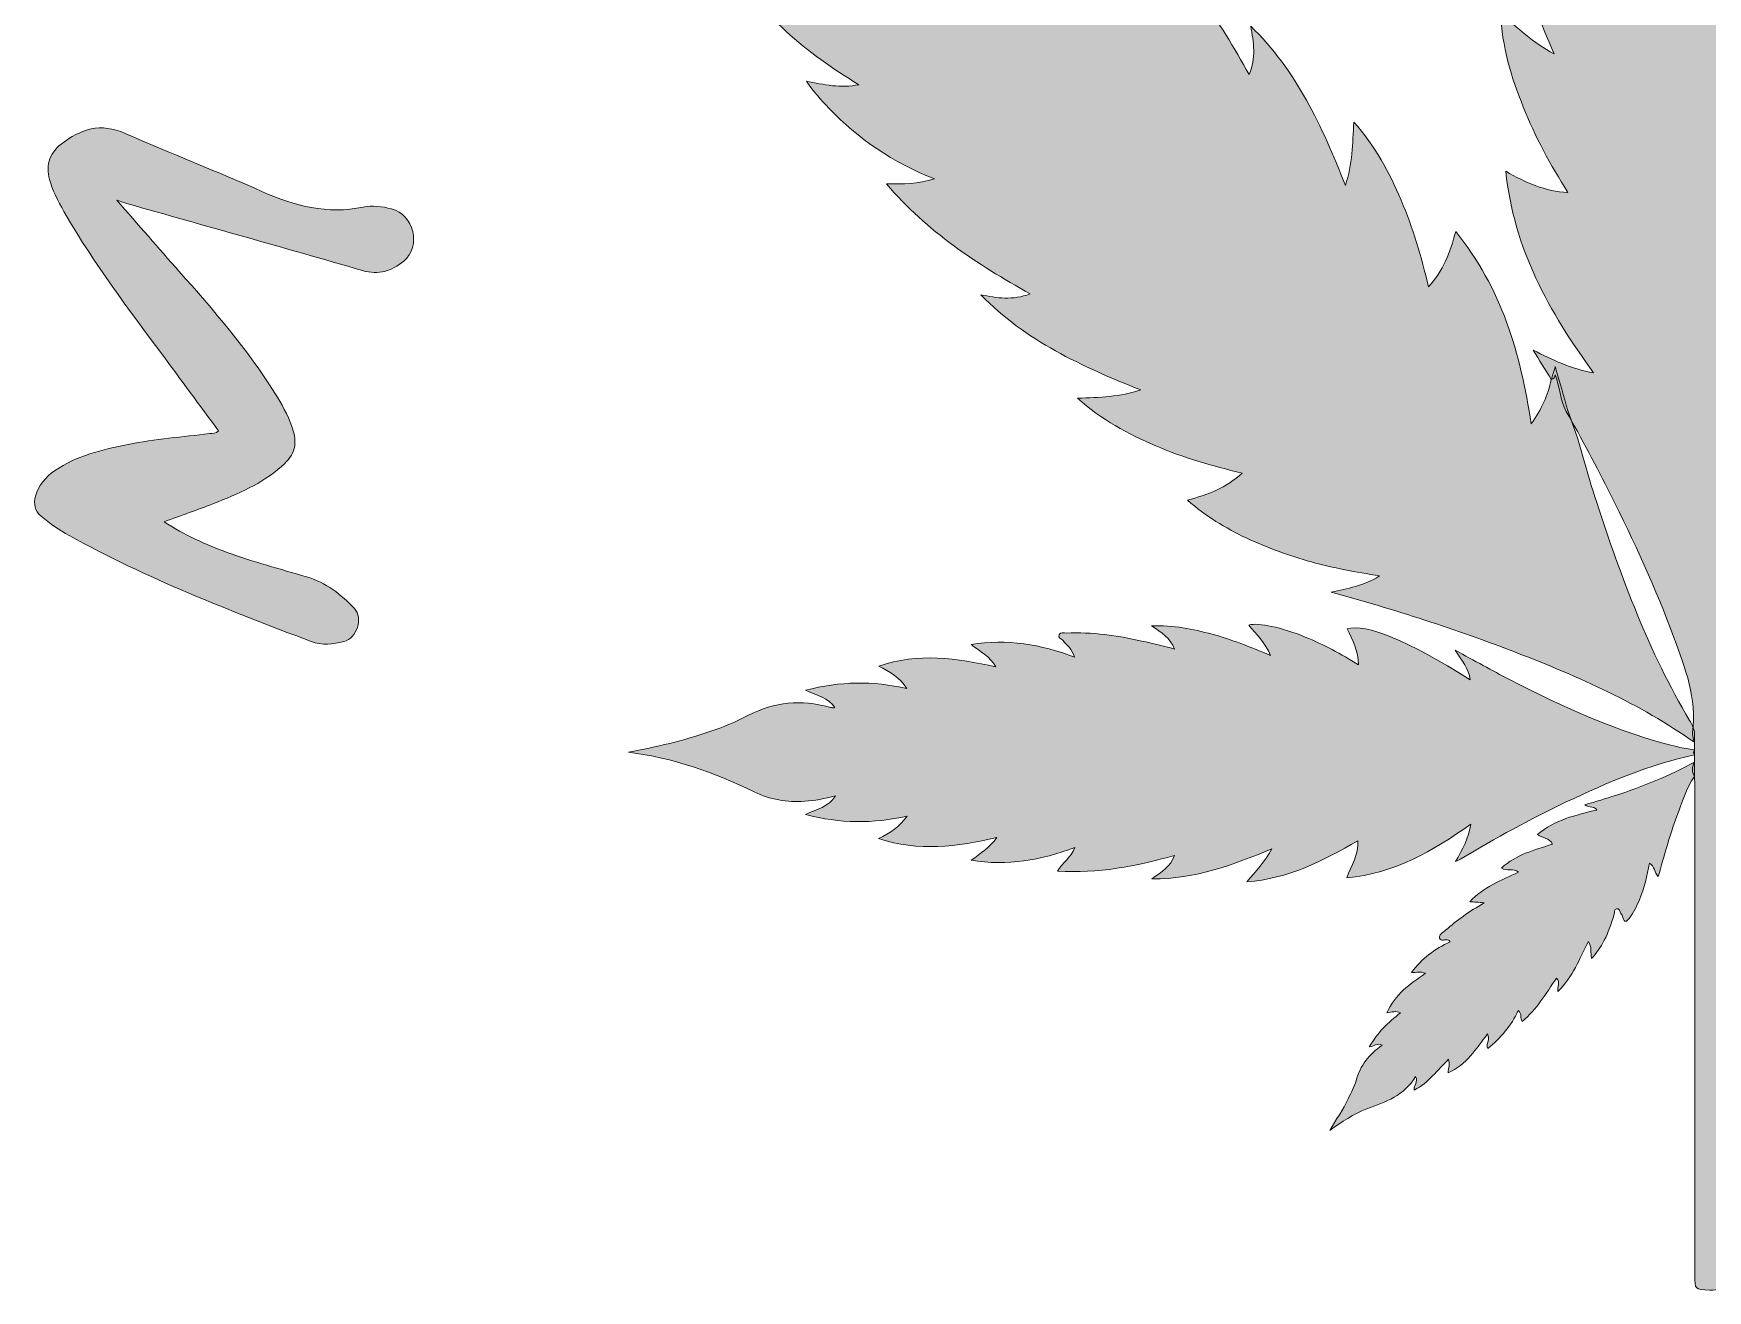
# Model space of a CAD drawing. Extents: x 506 to 1471, y -1363 to -615.
# Drawn here: x 505.6 to 965.1, y -1362.5 to -1017.5 of the extents above; entities that cross this region are included whole.
import ezdxf

# ---------------------------------------------------------------- set-up
doc = ezdxf.new("R2010")
doc.units = 0
doc.header["$MEASUREMENT"] = 0
doc.layers.add('katman 1', color=7, linetype='Continuous')

# ---------------------------------------------------------------- blocks, each defined once
blk = doc.blocks.new('block 2')
at = {"layer": 'katman 1', "true_color": 0x738600}
h = blk.add_hatch(color=56, dxfattribs=at)
h.dxf.hatch_style = 2
edge = h.paths.add_edge_path()
edge.add_spline(control_points=[(922.18, -1112.49), (920.52, -1109.81), (918.85, -1107.12), (917.19, -1104.43), (922.43, -1107.05), (927.55, -1109.59), (933.79, -1110.67), (921.55, -1093.93), (911.82, -1076.51), (909.7, -1055.33), (915.16, -1058.52), (920.43, -1060.84), (926.75, -1061.21), (921.95, -1053.54), (917.71, -1045.84), (914.46, -1037.65), (911.22, -1029.51), (908.62, -1021.2), (908.23, -1011.79), (912.92, -1016.1), (917.22, -1020.11), (922.92, -1023.11), (915.59, -1006.02), (909.21, -989.09), (909.37, -969.81), (912.23, -974.3), (914.87, -978.19), (919.9, -980.32), (915.02, -963.11), (911.48, -946.09), (913, -927.99), (916.36, -931.41), (919.42, -934.64), (923.92, -936.92), (919.83, -927.91), (917.65, -918.89), (916.94, -909.56), (916.46, -903.28), (916.54, -896.96), (917.53, -890.24), (920.52, -894.54), (923.07, -898.83), (927.71, -901.88), (923.53, -884.44), (921.4, -867.33), (927.15, -849.58), (929.54, -854.93), (932.52, -859.15), (937.3, -862.78), (933.42, -847.35), (933.87, -832.57), (937.8, -817.32), (939.8, -822.72), (941.34, -827.88), (946.39, -831.38), (944.78, -826.24), (943.84, -821.41), (943.66, -816.43), (943.33, -807.09), (945.74, -798.49), (949.85, -790.18), (957.54, -774.66), (962.74, -758.35), (964.68, -741.07), (964.73, -740.62), (964.69, -740.07), (965.39, -739.76), (967.24, -750.59), (969.66, -761.23), (972.99, -771.65), (975.33, -778.99), (978.21, -786.09), (981.7, -792.97), (987.4, -804.19), (988.42, -815.94), (984.95, -828.06), (984.71, -828.9), (984.13, -829.69), (984.44, -831.03), (989, -827.57), (990.49, -822.55), (992.44, -817.25), (996.31, -832.49), (996.87, -847.25), (993.06, -862.15), (995.7, -861.17), (997.07, -859.52), (1003.11, -850.06), (1006.28, -858.47), (1006.79, -867.08), (1006.53, -875.77), (1006.26, -884.48), (1004.8, -893.03), (1002.38, -901.97), (1007.04, -898.87), (1009.72, -894.73), (1012.71, -890.08), (1014.76, -906.48), (1013.02, -921.8), (1006.32, -936.96), (1010.71, -934.62), (1013.88, -931.62), (1017.22, -927.87), (1018.87, -946.06), (1015.15, -963.04), (1010.38, -980.24), (1015.33, -978.29), (1017.96, -974.44), (1020.64, -970.5), (1021.04, -989.09), (1014.67, -1005.97), (1007.34, -1023.08), (1013.08, -1020.1), (1017.4, -1016.02), (1022.15, -1011.65), (1020.66, -1030.24), (1012.82, -1045.91), (1003.56, -1061.19), (1009.76, -1060.89), (1015.03, -1058.54), (1020.53, -1055.33), (1018.43, -1076.52), (1008.72, -1093.91), (996.45, -1110.64), (1001.8, -1109.58), (1005.75, -1106.65), (1009.86, -1103.59), (1009.46, -1106.06), (1007.09, -1107.51), (1007.29, -1109.96), (1006.71, -1110.71), (1007.14, -1111.93), (1006.12, -1112.47), (1004.24, -1114.99), (1002.97, -1117.87), (1001.51, -1120.61), (990.14, -1142.02), (979.91, -1163.93), (972.14, -1186.96), (969.69, -1194.2), (969.45, -1201.39), (969.86, -1208.78), (969.85, -1209.86), (969.68, -1210.88), (969.06, -1211.8), (968.73, -1212.55), (968.55, -1213.31), (969.03, -1214.07), (969.67, -1214.83), (968.74, -1215.19), (968.62, -1215.76), (968.74, -1216.29), (968.85, -1216.82), (968.97, -1217.35), (969.88, -1218.58), (970.06, -1219.81), (968.94, -1221.03), (968.88, -1222), (968.77, -1222.98), (968.77, -1223.95), (968.76, -1269.09), (968.73, -1314.23), (968.83, -1359.37), (968.83, -1361.93), (968.13, -1362.51), (965.72, -1362.39), (961.57, -1362.18), (961.57, -1362.33), (961.57, -1358.29), (961.57, -1313.73), (961.57, -1269.16), (961.56, -1224.6), (961.56, -1223.53), (961.5, -1222.47), (961.46, -1221.4), (960.69, -1220.09), (960.8, -1218.78), (961.45, -1217.47), (961.45, -1216.82), (961.46, -1216.17), (961.46, -1215.52), (961.19, -1215.06), (961.15, -1214.59), (961.46, -1214.13), (961.46, -1213.44), (961.46, -1212.75), (961.46, -1212.06), (961.15, -1211.18), (960.89, -1210.28), (960.96, -1209.33), (962.19, -1200.09), (958.93, -1191.71), (955.84, -1183.33), (950.87, -1169.86), (944.87, -1156.84), (938.42, -1144.03), (934.56, -1136.35), (930.52, -1128.74), (926.27, -1121.27), (924.64, -1118.1), (924.4, -1114.52), (923.28, -1111.17), (923.03, -1111.71), (922.94, -1112.39), (922.18, -1112.49)], knot_values=[0, 0, 0, 0, 1, 1, 1, 2, 2, 2, 3, 3, 3, 4, 4, 4, 5, 5, 5, 6, 6, 6, 7, 7, 7, 8, 8, 8, 9, 9, 9, 10, 10, 10, 11, 11, 11, 12, 12, 12, 13, 13, 13, 14, 14, 14, 15, 15, 15, 16, 16, 16, 17, 17, 17, 18, 18, 18, 19, 19, 19, 20, 20, 20, 21, 21, 21, 22, 22, 22, 23, 23, 23, 24, 24, 24, 25, 25, 25, 26, 26, 26, 27, 27, 27, 28, 28, 28, 29, 29, 29, 30, 30, 30, 31, 31, 31, 32, 32, 32, 33, 33, 33, 34, 34, 34, 35, 35, 35, 36, 36, 36, 37, 37, 37, 38, 38, 38, 39, 39, 39, 40, 40, 40, 41, 41, 41, 42, 42, 42, 43, 43, 43, 44, 44, 44, 45, 45, 45, 46, 46, 46, 47, 47, 47, 48, 48, 48, 49, 49, 49, 50, 50, 50, 51, 51, 51, 52, 52, 52, 53, 53, 53, 54, 54, 54, 55, 55, 55, 56, 56, 56, 57, 57, 57, 58, 58, 58, 59, 59, 59, 60, 60, 60, 61, 61, 61, 62, 62, 62, 63, 63, 63, 64, 64, 64, 65, 65, 65, 66, 66, 66, 67, 67, 67, 68, 68, 68, 68], degree=3, periodic=1)
at = {"layer": 'katman 1', "true_color": 0x8d0084}
h = blk.add_hatch(color=216, dxfattribs=at)
h.dxf.hatch_style = 2
edge = h.paths.add_edge_path()
edge.add_spline(control_points=[(922.18, -1112.49), (922.49, -1111.5), (922.8, -1110.5), (923.27, -1108.97), (924.5, -1113.31), (925.59, -1117.16), (926.68, -1121), (929.95, -1129.23), (931.87, -1137.89), (934.63, -1146.29), (941.43, -1166.94), (948.95, -1187.28), (960.13, -1206.07), (960.72, -1207.06), (961.23, -1208.07), (961.48, -1209.2), (961.48, -1210.16), (961.47, -1211.11), (961.46, -1212.06), (946.42, -1201.47), (929.75, -1194.08), (912.71, -1187.48), (896.07, -1181.03), (879.07, -1175.65), (861.8, -1170.83), (866.19, -1169.78), (870.73, -1169.27), (875.02, -1166.36), (868.47, -1165.32), (862.35, -1164.23), (856.36, -1162.56), (850.2, -1160.85), (844.2, -1158.71), (838.42, -1155.96), (832.72, -1153.25), (827.36, -1150.02), (822.3, -1145.61), (827.89, -1144.12), (832.9, -1142.23), (837.37, -1138.18), (829.02, -1136.23), (821.15, -1133.93), (813.6, -1130.68), (805.99, -1127.41), (798.72, -1123.57), (792.15, -1117.62), (798.19, -1117.44), (803.8, -1117.22), (809.52, -1115.37), (793.31, -1108.92), (777.82, -1101.87), (765.61, -1089.24), (770, -1090.13), (774.33, -1090.85), (779.1, -1088.99), (764.48, -1080.74), (750.8, -1071.89), (739.75, -1058.84), (744.21, -1058.82), (748.31, -1058.93), (752.86, -1057.42), (741.41, -1052.95), (731.99, -1046.49), (723.92, -1038.06), (721.77, -1035.82), (719.67, -1033.54), (717.71, -1030.61), (722.59, -1031.57), (727.13, -1032.65), (732.12, -1031.59), (717.79, -1022.82), (704.94, -1012.87), (696.99, -997.18), (702.12, -999.13), (706.97, -1000.05), (712.48, -999.17), (702.29, -993.2), (694.24, -985.5), (687.59, -976.31), (685.98, -974.09), (684.54, -971.75), (682.61, -968.85), (685.59, -970.02), (687.8, -970.95), (690.06, -971.75), (692.28, -972.53), (694.55, -973), (697.46, -972.25), (692.31, -969.69), (688.04, -966.78), (684.33, -963.05), (679.64, -958.3), (676.03, -952.86), (674.02, -946.52), (668.79, -930.01), (660.19, -915.28), (650.43, -901.15), (649.85, -900.3), (649.28, -899.45), (648.81, -898.5), (654.82, -903.05), (660.99, -907.31), (667.54, -911.01), (675.97, -915.78), (684.79, -919.69), (693.97, -922.72), (706.41, -926.83), (715.73, -934.52), (721.88, -946.07), (722.03, -946.35), (722.23, -946.6), (722.61, -947.17), (723.62, -941.71), (721.32, -937.39), (719.4, -932.83), (725.64, -936.19), (731.18, -940.47), (736.27, -945.38), (741.35, -950.29), (745.7, -955.76), (749.55, -962.32), (750.25, -956.75), (749.53, -951.93), (747.45, -946.67), (763.18, -954.64), (773.05, -967.42), (781.9, -981.82), (782.56, -979.04), (782.43, -976.68), (782.17, -974.36), (781.92, -972.1), (781.38, -969.88), (780.9, -967.24), (793.14, -976.69), (802.14, -988.16), (807.73, -1002.52), (809.26, -998.22), (809.11, -993.99), (808.94, -989.27), (822.12, -1000.39), (831.07, -1014.12), (839.23, -1028.76), (841.23, -1024.27), (840.47, -1019.98), (839.68, -1015.56), (852.19, -1027.59), (859.2, -1042.94), (865.67, -1059.21), (867.58, -1053.35), (867.64, -1047.83), (867.96, -1041.85), (873.82, -1048.45), (877.71, -1055.66), (880.96, -1063.28), (884.19, -1070.86), (886.53, -1078.72), (888.45, -1087.08), (892.49, -1082.71), (894.4, -1077.66), (895.93, -1071.89), (908.53, -1087.33), (913.7, -1105.28), (916.65, -1124.67), (919.47, -1120.73), (921.23, -1116.8), (922.18, -1112.49)], knot_values=[0, 0, 0, 0, 1, 1, 1, 2, 2, 2, 3, 3, 3, 4, 4, 4, 5, 5, 5, 6, 6, 6, 7, 7, 7, 8, 8, 8, 9, 9, 9, 10, 10, 10, 11, 11, 11, 12, 12, 12, 13, 13, 13, 14, 14, 14, 15, 15, 15, 16, 16, 16, 17, 17, 17, 18, 18, 18, 19, 19, 19, 20, 20, 20, 21, 21, 21, 22, 22, 22, 23, 23, 23, 24, 24, 24, 25, 25, 25, 26, 26, 26, 27, 27, 27, 28, 28, 28, 29, 29, 29, 30, 30, 30, 31, 31, 31, 32, 32, 32, 33, 33, 33, 34, 34, 34, 35, 35, 35, 36, 36, 36, 37, 37, 37, 38, 38, 38, 39, 39, 39, 40, 40, 40, 41, 41, 41, 42, 42, 42, 43, 43, 43, 44, 44, 44, 45, 45, 45, 46, 46, 46, 47, 47, 47, 48, 48, 48, 49, 49, 49, 50, 50, 50, 51, 51, 51, 52, 52, 52, 53, 53, 53, 54, 54, 54, 55, 55, 55, 55], degree=3, periodic=1)
at = {"layer": 'katman 1', "true_color": 0xffffff}
h = blk.add_hatch(color=7, dxfattribs=at)
h.dxf.hatch_style = 2
edge = h.paths.add_edge_path()
edge.add_spline(control_points=[(556.38, -1126.61), (551.2, -1119.58), (546.02, -1112.52), (540.8, -1105.49), (531.6, -1093.13), (522.34, -1080.81), (514.57, -1067.48), (512.88, -1064.58), (511.27, -1061.63), (510.22, -1058.42), (508.84, -1054.18), (509.74, -1050.63), (513.21, -1047.89), (518.49, -1043.72), (524.07, -1041.98), (530.76, -1044.94), (543.25, -1050.45), (555.98, -1055.42), (568.46, -1060.96), (577.35, -1064.9), (586.28, -1067.25), (596.05, -1065.17), (598.6, -1064.63), (601.25, -1065.02), (603.84, -1065.66), (609.93, -1067.15), (612.18, -1075.98), (607.21, -1079.99), (603.78, -1082.75), (600.4, -1083.91), (595.9, -1082.6), (574.38, -1076.33), (552.78, -1070.32), (531.21, -1064.21), (530.43, -1063.99), (529.68, -1063.7), (528.47, -1063.29), (534.35, -1070.02), (539.93, -1076.46), (545.58, -1082.84), (554.99, -1093.46), (564.28, -1104.17), (571.85, -1116.23), (573.68, -1119.14), (575.35, -1122.14), (576.5, -1125.4), (578.19, -1130.22), (577.49, -1133), (573.68, -1136.36), (568.24, -1141.16), (561.65, -1143.91), (555.03, -1146.54), (550.64, -1148.27), (546.17, -1149.8), (541.43, -1151.53), (547.01, -1155.19), (552.79, -1157.75), (558.75, -1159.95), (565.89, -1162.58), (573.27, -1164.47), (580.55, -1166.65), (585.85, -1168.23), (590.01, -1171.47), (593.69, -1175.37), (596.14, -1177.97), (594.33, -1183.54), (590.79, -1184.43), (587.84, -1185.18), (584.75, -1185.5), (581.81, -1184.39), (559.16, -1175.85), (536.61, -1167.06), (515.37, -1155.3), (512.65, -1153.79), (510.07, -1152.06), (507.69, -1150.01), (505.89, -1148.45), (505.59, -1146.64), (506.17, -1144.49), (506.98, -1141.47), (508.91, -1139.31), (511.38, -1137.57), (517.44, -1133.32), (524.49, -1131.76), (531.56, -1130.33), (538.96, -1128.83), (546.49, -1128.25), (553.97, -1127.33), (554.76, -1127.23), (555.64, -1127.45), (556.38, -1126.61)], knot_values=[0, 0, 0, 0, 1, 1, 1, 2, 2, 2, 3, 3, 3, 4, 4, 4, 5, 5, 5, 6, 6, 6, 7, 7, 7, 8, 8, 8, 9, 9, 9, 10, 10, 10, 11, 11, 11, 12, 12, 12, 13, 13, 13, 14, 14, 14, 15, 15, 15, 16, 16, 16, 17, 17, 17, 18, 18, 18, 19, 19, 19, 20, 20, 20, 21, 21, 21, 22, 22, 22, 23, 23, 23, 24, 24, 24, 25, 25, 25, 26, 26, 26, 27, 27, 27, 28, 28, 28, 29, 29, 29, 30, 30, 30, 30], degree=3, periodic=1)
at = {"layer": 'katman 1', "true_color": 0xfe4ca4}
h = blk.add_hatch(color=241, dxfattribs=at)
h.dxf.hatch_style = 2
edge = h.paths.add_edge_path()
edge.add_spline(control_points=[(961.46, -1214.13), (961.46, -1214.59), (961.46, -1215.06), (961.46, -1215.52), (949.1, -1218.12), (937.61, -1223.07), (926.28, -1228.44), (916.42, -1233.12), (906.88, -1238.38), (897.52, -1243.97), (897.19, -1244.17), (896.82, -1244.33), (895.87, -1244.81), (897.86, -1241.38), (899.45, -1238.41), (900.13, -1234.5), (889.65, -1241.91), (879.07, -1248.07), (866.05, -1249.26), (867.33, -1245.83), (869.33, -1242.99), (869.05, -1239.06), (859.53, -1244.65), (849.94, -1249.46), (838.57, -1250.39), (841, -1247.41), (843.6, -1244.92), (845.45, -1241.28), (834.87, -1245.67), (824.56, -1249.64), (812.57, -1249.55), (815.28, -1247.57), (817.68, -1246.15), (818.79, -1243.1), (808.22, -1246.06), (797.79, -1248.16), (786.66, -1247.39), (788.03, -1245.07), (790.35, -1243.8), (791.37, -1240.94), (782.08, -1244.41), (772.9, -1246.04), (762.95, -1244.45), (765.58, -1242.52), (768.06, -1240.94), (769.97, -1238.18), (759.08, -1240.76), (748.5, -1242.07), (737.54, -1238.5), (740.73, -1236.92), (743.36, -1235.21), (745.35, -1232.31), (736.05, -1234.42), (727.03, -1234.36), (717.49, -1231.87), (720.65, -1230.41), (723.74, -1229.81), (725.68, -1226.77), (722.71, -1227.54), (720, -1228.06), (717.26, -1228.23), (712.43, -1228.55), (707.69, -1227.79), (703.38, -1225.68), (692.44, -1220.31), (681.12, -1216.29), (668.93, -1214.8), (676.51, -1213.36), (683.97, -1211.6), (691.25, -1209.12), (694.89, -1207.88), (698.45, -1206.42), (701.87, -1204.63), (708.95, -1200.92), (716.36, -1200.29), (724.03, -1202.39), (724.42, -1202.5), (724.81, -1202.57), (725.21, -1202.64), (725.27, -1202.65), (725.35, -1202.58), (725.52, -1202.51), (723.69, -1199.89), (720.77, -1199.17), (717.47, -1197.78), (726.99, -1195.33), (735.95, -1195.1), (745.32, -1197.33), (743.4, -1194.32), (740.69, -1192.78), (737.58, -1191.14), (748.49, -1187.43), (758.99, -1188.97), (769.76, -1191.37), (768.17, -1188.54), (765.54, -1187.2), (762.93, -1185.18), (772.87, -1183.63), (782.04, -1185.18), (791.27, -1188.66), (790.66, -1186.5), (789.25, -1185.45), (788.2, -1184.15), (787.77, -1183.63), (786.66, -1183.35), (787.06, -1182.51), (787.41, -1181.77), (788.4, -1182.1), (789.11, -1182.07), (796.13, -1181.78), (803.01, -1182.76), (809.83, -1184.27), (812.76, -1184.91), (815.65, -1185.69), (818.79, -1186.47), (817.57, -1183.45), (815.27, -1181.9), (812.41, -1180.12), (818.46, -1179.82), (823.79, -1181.01), (829.11, -1182.41), (834.42, -1183.82), (839.48, -1185.91), (845.1, -1188.21), (843.72, -1184.59), (841.08, -1182.48), (839.14, -1179.87), (842, -1179.17), (848.03, -1180.48), (854.65, -1183.19), (859.66, -1185.23), (864.42, -1187.77), (869.27, -1190.8), (869.16, -1186.98), (867.74, -1183.92), (866.11, -1180.94), (871.39, -1179.42), (882.54, -1184.02), (899.92, -1194.88), (899.55, -1191.79), (897.64, -1189.67), (895.82, -1186.81), (901.15, -1189.69), (905.87, -1192.37), (910.71, -1194.83), (925.53, -1202.4), (940.6, -1209.39), (956.88, -1213.32), (958.38, -1213.68), (959.93, -1213.86), (961.46, -1214.13)], knot_values=[0, 0, 0, 0, 1, 1, 1, 2, 2, 2, 3, 3, 3, 4, 4, 4, 5, 5, 5, 6, 6, 6, 7, 7, 7, 8, 8, 8, 9, 9, 9, 10, 10, 10, 11, 11, 11, 12, 12, 12, 13, 13, 13, 14, 14, 14, 15, 15, 15, 16, 16, 16, 17, 17, 17, 18, 18, 18, 19, 19, 19, 20, 20, 20, 21, 21, 21, 22, 22, 22, 23, 23, 23, 24, 24, 24, 25, 25, 25, 26, 26, 26, 27, 27, 27, 28, 28, 28, 29, 29, 29, 30, 30, 30, 31, 31, 31, 32, 32, 32, 33, 33, 33, 34, 34, 34, 35, 35, 35, 36, 36, 36, 37, 37, 37, 38, 38, 38, 39, 39, 39, 40, 40, 40, 41, 41, 41, 42, 42, 42, 43, 43, 43, 44, 44, 44, 45, 45, 45, 46, 46, 46, 47, 47, 47, 48, 48, 48, 49, 49, 49, 50, 50, 50, 50], degree=3, periodic=1)
at = {"layer": 'katman 1', "true_color": 0xa2fef9}
h = blk.add_hatch(color=131, dxfattribs=at)
h.dxf.hatch_style = 2
edge = h.paths.add_edge_path()
edge.add_spline(control_points=[(961.45, -1217.47), (961.46, -1218.78), (961.46, -1220.09), (961.46, -1221.4), (959.14, -1224.74), (958.08, -1228.63), (956.65, -1232.36), (954.61, -1237.69), (953.18, -1243.21), (951.52, -1248.89), (950.44, -1247.78), (950.59, -1246.11), (949.16, -1245.19), (948.44, -1248.67), (947.76, -1252.06), (946.37, -1255.26), (945.59, -1257.07), (944.69, -1258.81), (943.54, -1260.4), (942.87, -1261.33), (942.17, -1261.66), (941.79, -1260.12), (941.7, -1259.73), (941.5, -1259.34), (941.26, -1259.02), (940.91, -1258.55), (940.94, -1257.55), (940.05, -1257.76), (939.38, -1257.91), (939.56, -1258.7), (939.41, -1259.23), (937.86, -1264.76), (935.87, -1268.69), (933.17, -1271.42), (932.93, -1269.79), (933.34, -1268.18), (932.34, -1266.7), (929.9, -1271.43), (928.06, -1276.51), (923.98, -1280.42), (923.79, -1279.15), (924.75, -1278.01), (923.58, -1276.83), (920.71, -1280.95), (918.23, -1285.35), (914.18, -1288.69), (913.45, -1287.83), (914.33, -1286.48), (913.04, -1285.68), (911.25, -1289.88), (908.28, -1293.14), (904.75, -1296.13), (904.12, -1294.72), (905.58, -1293.49), (904.63, -1292.08), (901.66, -1296.25), (898.83, -1300.43), (893.89, -1302.81), (893.85, -1301.4), (894.49, -1300.3), (893.92, -1299.05), (890.99, -1302.03), (888.49, -1305.48), (884.54, -1307.49), (884.36, -1306.15), (885.76, -1305.29), (884.91, -1303.75), (881.91, -1309.04), (876.71, -1310.75), (871.58, -1312.66), (867.88, -1314.03), (864.61, -1316.23), (861.39, -1318.6), (863.02, -1315.64), (865.04, -1312.93), (866.45, -1309.86), (867.2, -1308.23), (868.12, -1306.63), (868.59, -1304.92), (869.72, -1300.77), (872.16, -1297.65), (875.76, -1295.2), (874.39, -1294.34), (873.52, -1295.61), (872.23, -1295.65), (874.36, -1291.78), (877.4, -1288.95), (880.82, -1286.26), (879.44, -1285.69), (878.43, -1286.07), (877.05, -1286.33), (879.18, -1281.22), (883.39, -1278.46), (887.61, -1275.46), (886.32, -1274.86), (885.22, -1275.26), (883.76, -1275.25), (886.7, -1271.41), (890.18, -1268.69), (894.44, -1266.85), (894.15, -1266.52), (894.07, -1266.36), (893.96, -1266.32), (893.14, -1266.04), (891.82, -1266.76), (891.52, -1265.84), (891.19, -1264.84), (892.46, -1264.25), (893.16, -1263.63), (896.25, -1260.87), (899.65, -1258.51), (903.79, -1256.08), (902.11, -1255.97), (901.1, -1255.9), (899.77, -1255.82), (903.58, -1251.8), (908.4, -1249.91), (913.13, -1247.73), (911.81, -1246.35), (910, -1247.63), (908.52, -1246.58), (912.48, -1242.81), (917.56, -1241.72), (922.46, -1239.98), (921.73, -1238.26), (919.84, -1238.46), (918.41, -1237.39), (923.12, -1233.23), (928.94, -1232.09), (934.64, -1230.64), (934.01, -1229.51), (932.69, -1230.04), (931.37, -1229.23), (934.48, -1228.28), (937.16, -1227.5), (939.82, -1226.64), (947.31, -1224.23), (954.56, -1221.26), (961.45, -1217.47)], knot_values=[0, 0, 0, 0, 1, 1, 1, 2, 2, 2, 3, 3, 3, 4, 4, 4, 5, 5, 5, 6, 6, 6, 7, 7, 7, 8, 8, 8, 9, 9, 9, 10, 10, 10, 11, 11, 11, 12, 12, 12, 13, 13, 13, 14, 14, 14, 15, 15, 15, 16, 16, 16, 17, 17, 17, 18, 18, 18, 19, 19, 19, 20, 20, 20, 21, 21, 21, 22, 22, 22, 23, 23, 23, 24, 24, 24, 25, 25, 25, 26, 26, 26, 27, 27, 27, 28, 28, 28, 29, 29, 29, 30, 30, 30, 31, 31, 31, 32, 32, 32, 33, 33, 33, 34, 34, 34, 35, 35, 35, 36, 36, 36, 37, 37, 37, 38, 38, 38, 39, 39, 39, 40, 40, 40, 41, 41, 41, 42, 42, 42, 43, 43, 43, 44, 44, 44, 45, 45, 45, 46, 46, 46, 46], degree=3, periodic=1)
at = {"layer": 'katman 1', "lineweight": 0}
for points, knots in [([(922.18, -1112.49), (920.52, -1109.81), (918.85, -1107.12), (917.19, -1104.43), (922.43, -1107.05), (927.55, -1109.59), (933.79, -1110.67), (921.55, -1093.93), (911.82, -1076.51), (909.7, -1055.33), (915.16, -1058.52), (920.43, -1060.84), (926.75, -1061.21), (921.95, -1053.54), (917.71, -1045.84), (914.46, -1037.65), (911.22, -1029.51), (908.62, -1021.2), (908.23, -1011.79), (912.92, -1016.1), (917.22, -1020.11), (922.92, -1023.11), (915.59, -1006.02), (909.21, -989.09), (909.37, -969.81), (912.23, -974.3), (914.87, -978.19), (919.9, -980.32), (915.02, -963.11), (911.48, -946.09), (913, -927.99), (916.36, -931.41), (919.42, -934.64), (923.92, -936.92), (919.83, -927.91), (917.65, -918.89), (916.94, -909.56), (916.46, -903.28), (916.54, -896.96), (917.53, -890.24), (920.52, -894.54), (923.07, -898.83), (927.71, -901.88), (923.53, -884.44), (921.4, -867.33), (927.15, -849.58), (929.54, -854.93), (932.52, -859.15), (937.3, -862.78), (933.42, -847.35), (933.87, -832.57), (937.8, -817.32), (939.8, -822.72), (941.34, -827.88), (946.39, -831.38), (944.78, -826.24), (943.84, -821.41), (943.66, -816.43), (943.33, -807.09), (945.74, -798.49), (949.85, -790.18), (957.54, -774.66), (962.74, -758.35), (964.68, -741.07), (964.73, -740.62), (964.69, -740.07), (965.39, -739.76), (967.24, -750.59), (969.66, -761.23), (972.99, -771.65), (975.33, -778.99), (978.21, -786.09), (981.7, -792.97), (987.4, -804.19), (988.42, -815.94), (984.95, -828.06), (984.71, -828.9), (984.13, -829.69), (984.44, -831.03), (989, -827.57), (990.49, -822.55), (992.44, -817.25), (996.31, -832.49), (996.87, -847.25), (993.06, -862.15), (995.7, -861.17), (997.07, -859.52), (1003.11, -850.06), (1006.28, -858.47), (1006.79, -867.08), (1006.53, -875.77), (1006.26, -884.48), (1004.8, -893.03), (1002.38, -901.97), (1007.04, -898.87), (1009.72, -894.73), (1012.71, -890.08), (1014.76, -906.48), (1013.02, -921.8), (1006.32, -936.96), (1010.71, -934.62), (1013.88, -931.62), (1017.22, -927.87), (1018.87, -946.06), (1015.15, -963.04), (1010.38, -980.24), (1015.33, -978.29), (1017.96, -974.44), (1020.64, -970.5), (1021.04, -989.09), (1014.67, -1005.97), (1007.34, -1023.08), (1013.08, -1020.1), (1017.4, -1016.02), (1022.15, -1011.65), (1020.66, -1030.24), (1012.82, -1045.91), (1003.56, -1061.19), (1009.76, -1060.89), (1015.03, -1058.54), (1020.53, -1055.33), (1018.43, -1076.52), (1008.72, -1093.91), (996.45, -1110.64), (1001.8, -1109.58), (1005.75, -1106.65), (1009.86, -1103.59), (1009.46, -1106.06), (1007.09, -1107.51), (1007.29, -1109.96), (1006.71, -1110.71), (1007.14, -1111.93), (1006.12, -1112.47), (1004.24, -1114.99), (1002.97, -1117.87), (1001.51, -1120.61), (990.14, -1142.02), (979.91, -1163.93), (972.14, -1186.96), (969.69, -1194.2), (969.45, -1201.39), (969.86, -1208.78), (969.85, -1209.86), (969.68, -1210.88), (969.06, -1211.8), (968.73, -1212.55), (968.55, -1213.31), (969.03, -1214.07), (969.67, -1214.83), (968.74, -1215.19), (968.62, -1215.76), (968.74, -1216.29), (968.85, -1216.82), (968.97, -1217.35), (969.88, -1218.58), (970.06, -1219.81), (968.94, -1221.03), (968.88, -1222), (968.77, -1222.98), (968.77, -1223.95), (968.76, -1269.09), (968.73, -1314.23), (968.83, -1359.37), (968.83, -1361.93), (968.13, -1362.51), (965.72, -1362.39), (961.57, -1362.18), (961.57, -1362.33), (961.57, -1358.29), (961.57, -1313.73), (961.57, -1269.16), (961.56, -1224.6), (961.56, -1223.53), (961.5, -1222.47), (961.46, -1221.4), (960.69, -1220.09), (960.8, -1218.78), (961.45, -1217.47), (961.45, -1216.82), (961.46, -1216.17), (961.46, -1215.52), (961.19, -1215.06), (961.15, -1214.59), (961.46, -1214.13), (961.46, -1213.44), (961.46, -1212.75), (961.46, -1212.06), (961.15, -1211.18), (960.89, -1210.28), (960.96, -1209.33), (962.19, -1200.09), (958.93, -1191.71), (955.84, -1183.33), (950.87, -1169.86), (944.87, -1156.84), (938.42, -1144.03), (934.56, -1136.35), (930.52, -1128.74), (926.27, -1121.27), (924.64, -1118.1), (924.4, -1114.52), (923.28, -1111.17), (923.03, -1111.71), (922.94, -1112.39), (922.18, -1112.49)], [0, 0, 0, 0, 1, 1, 1, 2, 2, 2, 3, 3, 3, 4, 4, 4, 5, 5, 5, 6, 6, 6, 7, 7, 7, 8, 8, 8, 9, 9, 9, 10, 10, 10, 11, 11, 11, 12, 12, 12, 13, 13, 13, 14, 14, 14, 15, 15, 15, 16, 16, 16, 17, 17, 17, 18, 18, 18, 19, 19, 19, 20, 20, 20, 21, 21, 21, 22, 22, 22, 23, 23, 23, 24, 24, 24, 25, 25, 25, 26, 26, 26, 27, 27, 27, 28, 28, 28, 29, 29, 29, 30, 30, 30, 31, 31, 31, 32, 32, 32, 33, 33, 33, 34, 34, 34, 35, 35, 35, 36, 36, 36, 37, 37, 37, 38, 38, 38, 39, 39, 39, 40, 40, 40, 41, 41, 41, 42, 42, 42, 43, 43, 43, 44, 44, 44, 45, 45, 45, 46, 46, 46, 47, 47, 47, 48, 48, 48, 49, 49, 49, 50, 50, 50, 51, 51, 51, 52, 52, 52, 53, 53, 53, 54, 54, 54, 55, 55, 55, 56, 56, 56, 57, 57, 57, 58, 58, 58, 59, 59, 59, 60, 60, 60, 61, 61, 61, 62, 62, 62, 63, 63, 63, 64, 64, 64, 65, 65, 65, 66, 66, 66, 67, 67, 67, 68, 68, 68, 68]), ([(922.18, -1112.49), (922.49, -1111.5), (922.8, -1110.5), (923.27, -1108.97), (924.5, -1113.31), (925.59, -1117.16), (926.68, -1121), (929.95, -1129.23), (931.87, -1137.89), (934.63, -1146.29), (941.43, -1166.94), (948.95, -1187.28), (960.13, -1206.07), (960.72, -1207.06), (961.23, -1208.07), (961.48, -1209.2), (961.48, -1210.16), (961.47, -1211.11), (961.46, -1212.06), (946.42, -1201.47), (929.75, -1194.08), (912.71, -1187.48), (896.07, -1181.03), (879.07, -1175.65), (861.8, -1170.83), (866.19, -1169.78), (870.73, -1169.27), (875.02, -1166.36), (868.47, -1165.32), (862.35, -1164.23), (856.36, -1162.56), (850.2, -1160.85), (844.2, -1158.71), (838.42, -1155.96), (832.72, -1153.25), (827.36, -1150.02), (822.3, -1145.61), (827.89, -1144.12), (832.9, -1142.23), (837.37, -1138.18), (829.02, -1136.23), (821.15, -1133.93), (813.6, -1130.68), (805.99, -1127.41), (798.72, -1123.57), (792.15, -1117.62), (798.19, -1117.44), (803.8, -1117.22), (809.52, -1115.37), (793.31, -1108.92), (777.82, -1101.87), (765.61, -1089.24), (770, -1090.13), (774.33, -1090.85), (779.1, -1088.99), (764.48, -1080.74), (750.8, -1071.89), (739.75, -1058.84), (744.21, -1058.82), (748.31, -1058.93), (752.86, -1057.42), (741.41, -1052.95), (731.99, -1046.49), (723.92, -1038.06), (721.77, -1035.82), (719.67, -1033.54), (717.71, -1030.61), (722.59, -1031.57), (727.13, -1032.65), (732.12, -1031.59), (717.79, -1022.82), (704.94, -1012.87), (696.99, -997.18), (702.12, -999.13), (706.97, -1000.05), (712.48, -999.17), (702.29, -993.2), (694.24, -985.5), (687.59, -976.31), (685.98, -974.09), (684.54, -971.75), (682.61, -968.85), (685.59, -970.02), (687.8, -970.95), (690.06, -971.75), (692.28, -972.53), (694.55, -973), (697.46, -972.25), (692.31, -969.69), (688.04, -966.78), (684.33, -963.05), (679.64, -958.3), (676.03, -952.86), (674.02, -946.52), (668.79, -930.01), (660.19, -915.28), (650.43, -901.15), (649.85, -900.3), (649.28, -899.45), (648.81, -898.5), (654.82, -903.05), (660.99, -907.31), (667.54, -911.01), (675.97, -915.78), (684.79, -919.69), (693.97, -922.72), (706.41, -926.83), (715.73, -934.52), (721.88, -946.07), (722.03, -946.35), (722.23, -946.6), (722.61, -947.17), (723.62, -941.71), (721.32, -937.39), (719.4, -932.83), (725.64, -936.19), (731.18, -940.47), (736.27, -945.38), (741.35, -950.29), (745.7, -955.76), (749.55, -962.32), (750.25, -956.75), (749.53, -951.93), (747.45, -946.67), (763.18, -954.64), (773.05, -967.42), (781.9, -981.82), (782.56, -979.04), (782.43, -976.68), (782.17, -974.36), (781.92, -972.1), (781.38, -969.88), (780.9, -967.24), (793.14, -976.69), (802.14, -988.16), (807.73, -1002.52), (809.26, -998.22), (809.11, -993.99), (808.94, -989.27), (822.12, -1000.39), (831.07, -1014.12), (839.23, -1028.76), (841.23, -1024.27), (840.47, -1019.98), (839.68, -1015.56), (852.19, -1027.59), (859.2, -1042.94), (865.67, -1059.21), (867.58, -1053.35), (867.64, -1047.83), (867.96, -1041.85), (873.82, -1048.45), (877.71, -1055.66), (880.96, -1063.28), (884.19, -1070.86), (886.53, -1078.72), (888.45, -1087.08), (892.49, -1082.71), (894.4, -1077.66), (895.93, -1071.89), (908.53, -1087.33), (913.7, -1105.28), (916.65, -1124.67), (919.47, -1120.73), (921.23, -1116.8), (922.18, -1112.49)], [0, 0, 0, 0, 1, 1, 1, 2, 2, 2, 3, 3, 3, 4, 4, 4, 5, 5, 5, 6, 6, 6, 7, 7, 7, 8, 8, 8, 9, 9, 9, 10, 10, 10, 11, 11, 11, 12, 12, 12, 13, 13, 13, 14, 14, 14, 15, 15, 15, 16, 16, 16, 17, 17, 17, 18, 18, 18, 19, 19, 19, 20, 20, 20, 21, 21, 21, 22, 22, 22, 23, 23, 23, 24, 24, 24, 25, 25, 25, 26, 26, 26, 27, 27, 27, 28, 28, 28, 29, 29, 29, 30, 30, 30, 31, 31, 31, 32, 32, 32, 33, 33, 33, 34, 34, 34, 35, 35, 35, 36, 36, 36, 37, 37, 37, 38, 38, 38, 39, 39, 39, 40, 40, 40, 41, 41, 41, 42, 42, 42, 43, 43, 43, 44, 44, 44, 45, 45, 45, 46, 46, 46, 47, 47, 47, 48, 48, 48, 49, 49, 49, 50, 50, 50, 51, 51, 51, 52, 52, 52, 53, 53, 53, 54, 54, 54, 55, 55, 55, 55]), ([(556.38, -1126.61), (551.2, -1119.58), (546.02, -1112.52), (540.8, -1105.49), (531.6, -1093.13), (522.34, -1080.81), (514.57, -1067.48), (512.88, -1064.58), (511.27, -1061.63), (510.22, -1058.42), (508.84, -1054.18), (509.74, -1050.63), (513.21, -1047.89), (518.49, -1043.72), (524.07, -1041.98), (530.76, -1044.94), (543.25, -1050.45), (555.98, -1055.42), (568.46, -1060.96), (577.35, -1064.9), (586.28, -1067.25), (596.05, -1065.17), (598.6, -1064.63), (601.25, -1065.02), (603.84, -1065.66), (609.93, -1067.15), (612.18, -1075.98), (607.21, -1079.99), (603.78, -1082.75), (600.4, -1083.91), (595.9, -1082.6), (574.38, -1076.33), (552.78, -1070.32), (531.21, -1064.21), (530.43, -1063.99), (529.68, -1063.7), (528.47, -1063.29), (534.35, -1070.02), (539.93, -1076.46), (545.58, -1082.84), (554.99, -1093.46), (564.28, -1104.17), (571.85, -1116.23), (573.68, -1119.14), (575.35, -1122.14), (576.5, -1125.4), (578.19, -1130.22), (577.49, -1133), (573.68, -1136.36), (568.24, -1141.16), (561.65, -1143.91), (555.03, -1146.54), (550.64, -1148.27), (546.17, -1149.8), (541.43, -1151.53), (547.01, -1155.19), (552.79, -1157.75), (558.75, -1159.95), (565.89, -1162.58), (573.27, -1164.47), (580.55, -1166.65), (585.85, -1168.23), (590.01, -1171.47), (593.69, -1175.37), (596.14, -1177.97), (594.33, -1183.54), (590.79, -1184.43), (587.84, -1185.18), (584.75, -1185.5), (581.81, -1184.39), (559.16, -1175.85), (536.61, -1167.06), (515.37, -1155.3), (512.65, -1153.79), (510.07, -1152.06), (507.69, -1150.01), (505.89, -1148.45), (505.59, -1146.64), (506.17, -1144.49), (506.98, -1141.47), (508.91, -1139.31), (511.38, -1137.57), (517.44, -1133.32), (524.49, -1131.76), (531.56, -1130.33), (538.96, -1128.83), (546.49, -1128.25), (553.97, -1127.33), (554.76, -1127.23), (555.64, -1127.45), (556.38, -1126.61)], [0, 0, 0, 0, 1, 1, 1, 2, 2, 2, 3, 3, 3, 4, 4, 4, 5, 5, 5, 6, 6, 6, 7, 7, 7, 8, 8, 8, 9, 9, 9, 10, 10, 10, 11, 11, 11, 12, 12, 12, 13, 13, 13, 14, 14, 14, 15, 15, 15, 16, 16, 16, 17, 17, 17, 18, 18, 18, 19, 19, 19, 20, 20, 20, 21, 21, 21, 22, 22, 22, 23, 23, 23, 24, 24, 24, 25, 25, 25, 26, 26, 26, 27, 27, 27, 28, 28, 28, 29, 29, 29, 30, 30, 30, 30]), ([(961.46, -1214.13), (961.46, -1214.59), (961.46, -1215.06), (961.46, -1215.52), (949.1, -1218.12), (937.61, -1223.07), (926.28, -1228.44), (916.42, -1233.12), (906.88, -1238.38), (897.52, -1243.97), (897.19, -1244.17), (896.82, -1244.33), (895.87, -1244.81), (897.86, -1241.38), (899.45, -1238.41), (900.13, -1234.5), (889.65, -1241.91), (879.07, -1248.07), (866.05, -1249.26), (867.33, -1245.83), (869.33, -1242.99), (869.05, -1239.06), (859.53, -1244.65), (849.94, -1249.46), (838.57, -1250.39), (841, -1247.41), (843.6, -1244.92), (845.45, -1241.28), (834.87, -1245.67), (824.56, -1249.64), (812.57, -1249.55), (815.28, -1247.57), (817.68, -1246.15), (818.79, -1243.1), (808.22, -1246.06), (797.79, -1248.16), (786.66, -1247.39), (788.03, -1245.07), (790.35, -1243.8), (791.37, -1240.94), (782.08, -1244.41), (772.9, -1246.04), (762.95, -1244.45), (765.58, -1242.52), (768.06, -1240.94), (769.97, -1238.18), (759.08, -1240.76), (748.5, -1242.07), (737.54, -1238.5), (740.73, -1236.92), (743.36, -1235.21), (745.35, -1232.31), (736.05, -1234.42), (727.03, -1234.36), (717.49, -1231.87), (720.65, -1230.41), (723.74, -1229.81), (725.68, -1226.77), (722.71, -1227.54), (720, -1228.06), (717.26, -1228.23), (712.43, -1228.55), (707.69, -1227.79), (703.38, -1225.68), (692.44, -1220.31), (681.12, -1216.29), (668.93, -1214.8), (676.51, -1213.36), (683.97, -1211.6), (691.25, -1209.12), (694.89, -1207.88), (698.45, -1206.42), (701.87, -1204.63), (708.95, -1200.92), (716.36, -1200.29), (724.03, -1202.39), (724.42, -1202.5), (724.81, -1202.57), (725.21, -1202.64), (725.27, -1202.65), (725.35, -1202.58), (725.52, -1202.51), (723.69, -1199.89), (720.77, -1199.17), (717.47, -1197.78), (726.99, -1195.33), (735.95, -1195.1), (745.32, -1197.33), (743.4, -1194.32), (740.69, -1192.78), (737.58, -1191.14), (748.49, -1187.43), (758.99, -1188.97), (769.76, -1191.37), (768.17, -1188.54), (765.54, -1187.2), (762.93, -1185.18), (772.87, -1183.63), (782.04, -1185.18), (791.27, -1188.66), (790.66, -1186.5), (789.25, -1185.45), (788.2, -1184.15), (787.77, -1183.63), (786.66, -1183.35), (787.06, -1182.51), (787.41, -1181.77), (788.4, -1182.1), (789.11, -1182.07), (796.13, -1181.78), (803.01, -1182.76), (809.83, -1184.27), (812.76, -1184.91), (815.65, -1185.69), (818.79, -1186.47), (817.57, -1183.45), (815.27, -1181.9), (812.41, -1180.12), (818.46, -1179.82), (823.79, -1181.01), (829.11, -1182.41), (834.42, -1183.82), (839.48, -1185.91), (845.1, -1188.21), (843.72, -1184.59), (841.08, -1182.48), (839.14, -1179.87), (842, -1179.17), (848.03, -1180.48), (854.65, -1183.19), (859.66, -1185.23), (864.42, -1187.77), (869.27, -1190.8), (869.16, -1186.98), (867.74, -1183.92), (866.11, -1180.94), (871.39, -1179.42), (882.54, -1184.02), (899.92, -1194.88), (899.55, -1191.79), (897.64, -1189.67), (895.82, -1186.81), (901.15, -1189.69), (905.87, -1192.37), (910.71, -1194.83), (925.53, -1202.4), (940.6, -1209.39), (956.88, -1213.32), (958.38, -1213.68), (959.93, -1213.86), (961.46, -1214.13)], [0, 0, 0, 0, 1, 1, 1, 2, 2, 2, 3, 3, 3, 4, 4, 4, 5, 5, 5, 6, 6, 6, 7, 7, 7, 8, 8, 8, 9, 9, 9, 10, 10, 10, 11, 11, 11, 12, 12, 12, 13, 13, 13, 14, 14, 14, 15, 15, 15, 16, 16, 16, 17, 17, 17, 18, 18, 18, 19, 19, 19, 20, 20, 20, 21, 21, 21, 22, 22, 22, 23, 23, 23, 24, 24, 24, 25, 25, 25, 26, 26, 26, 27, 27, 27, 28, 28, 28, 29, 29, 29, 30, 30, 30, 31, 31, 31, 32, 32, 32, 33, 33, 33, 34, 34, 34, 35, 35, 35, 36, 36, 36, 37, 37, 37, 38, 38, 38, 39, 39, 39, 40, 40, 40, 41, 41, 41, 42, 42, 42, 43, 43, 43, 44, 44, 44, 45, 45, 45, 46, 46, 46, 47, 47, 47, 48, 48, 48, 49, 49, 49, 50, 50, 50, 50]), ([(961.45, -1217.47), (961.46, -1218.78), (961.46, -1220.09), (961.46, -1221.4), (959.14, -1224.74), (958.08, -1228.63), (956.65, -1232.36), (954.61, -1237.69), (953.18, -1243.21), (951.52, -1248.89), (950.44, -1247.78), (950.59, -1246.11), (949.16, -1245.19), (948.44, -1248.67), (947.76, -1252.06), (946.37, -1255.26), (945.59, -1257.07), (944.69, -1258.81), (943.54, -1260.4), (942.87, -1261.33), (942.17, -1261.66), (941.79, -1260.12), (941.7, -1259.73), (941.5, -1259.34), (941.26, -1259.02), (940.91, -1258.55), (940.94, -1257.55), (940.05, -1257.76), (939.38, -1257.91), (939.56, -1258.7), (939.41, -1259.23), (937.86, -1264.76), (935.87, -1268.69), (933.17, -1271.42), (932.93, -1269.79), (933.34, -1268.18), (932.34, -1266.7), (929.9, -1271.43), (928.06, -1276.51), (923.98, -1280.42), (923.79, -1279.15), (924.75, -1278.01), (923.58, -1276.83), (920.71, -1280.95), (918.23, -1285.35), (914.18, -1288.69), (913.45, -1287.83), (914.33, -1286.48), (913.04, -1285.68), (911.25, -1289.88), (908.28, -1293.14), (904.75, -1296.13), (904.12, -1294.72), (905.58, -1293.49), (904.63, -1292.08), (901.66, -1296.25), (898.83, -1300.43), (893.89, -1302.81), (893.85, -1301.4), (894.49, -1300.3), (893.92, -1299.05), (890.99, -1302.03), (888.49, -1305.48), (884.54, -1307.49), (884.36, -1306.15), (885.76, -1305.29), (884.91, -1303.75), (881.91, -1309.04), (876.71, -1310.75), (871.58, -1312.66), (867.88, -1314.03), (864.61, -1316.23), (861.39, -1318.6), (863.02, -1315.64), (865.04, -1312.93), (866.45, -1309.86), (867.2, -1308.23), (868.12, -1306.63), (868.59, -1304.92), (869.72, -1300.77), (872.16, -1297.65), (875.76, -1295.2), (874.39, -1294.34), (873.52, -1295.61), (872.23, -1295.65), (874.36, -1291.78), (877.4, -1288.95), (880.82, -1286.26), (879.44, -1285.69), (878.43, -1286.07), (877.05, -1286.33), (879.18, -1281.22), (883.39, -1278.46), (887.61, -1275.46), (886.32, -1274.86), (885.22, -1275.26), (883.76, -1275.25), (886.7, -1271.41), (890.18, -1268.69), (894.44, -1266.85), (894.15, -1266.52), (894.07, -1266.36), (893.96, -1266.32), (893.14, -1266.04), (891.82, -1266.76), (891.52, -1265.84), (891.19, -1264.84), (892.46, -1264.25), (893.16, -1263.63), (896.25, -1260.87), (899.65, -1258.51), (903.79, -1256.08), (902.11, -1255.97), (901.1, -1255.9), (899.77, -1255.82), (903.58, -1251.8), (908.4, -1249.91), (913.13, -1247.73), (911.81, -1246.35), (910, -1247.63), (908.52, -1246.58), (912.48, -1242.81), (917.56, -1241.72), (922.46, -1239.98), (921.73, -1238.26), (919.84, -1238.46), (918.41, -1237.39), (923.12, -1233.23), (928.94, -1232.09), (934.64, -1230.64), (934.01, -1229.51), (932.69, -1230.04), (931.37, -1229.23), (934.48, -1228.28), (937.16, -1227.5), (939.82, -1226.64), (947.31, -1224.23), (954.56, -1221.26), (961.45, -1217.47)], [0, 0, 0, 0, 1, 1, 1, 2, 2, 2, 3, 3, 3, 4, 4, 4, 5, 5, 5, 6, 6, 6, 7, 7, 7, 8, 8, 8, 9, 9, 9, 10, 10, 10, 11, 11, 11, 12, 12, 12, 13, 13, 13, 14, 14, 14, 15, 15, 15, 16, 16, 16, 17, 17, 17, 18, 18, 18, 19, 19, 19, 20, 20, 20, 21, 21, 21, 22, 22, 22, 23, 23, 23, 24, 24, 24, 25, 25, 25, 26, 26, 26, 27, 27, 27, 28, 28, 28, 29, 29, 29, 30, 30, 30, 31, 31, 31, 32, 32, 32, 33, 33, 33, 34, 34, 34, 35, 35, 35, 36, 36, 36, 37, 37, 37, 38, 38, 38, 39, 39, 39, 40, 40, 40, 41, 41, 41, 42, 42, 42, 43, 43, 43, 44, 44, 44, 45, 45, 45, 46, 46, 46, 46])]:
    blk.add_open_spline(points, degree=3, knots=knots, dxfattribs=at)

msp = doc.modelspace()

# ---------------------------------------------------------------- block references
at = {"layer": 'katman 1'}
msp.add_blockref('block 2', (0, 0), dxfattribs=at)

doc.saveas('drawing.dxf')
